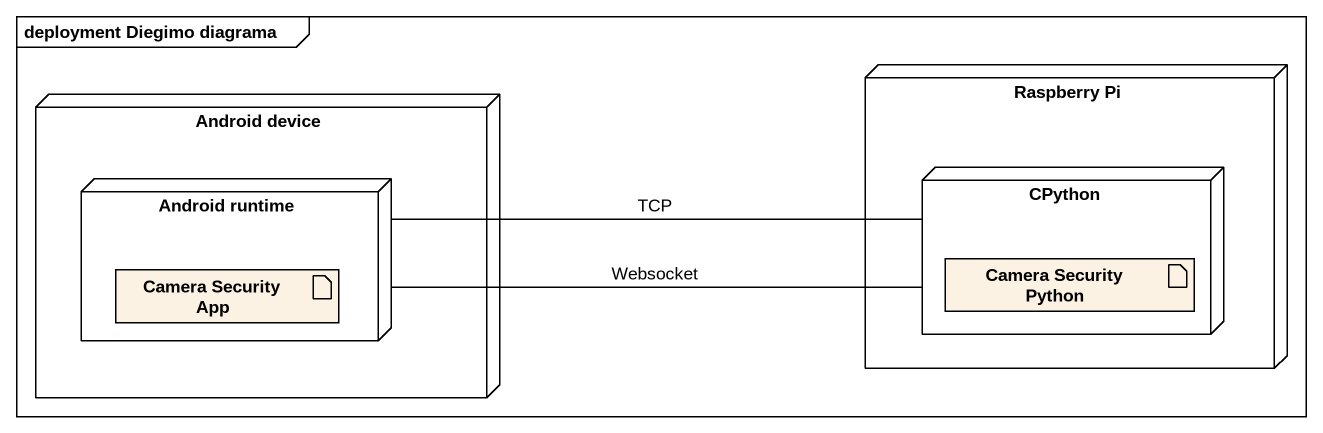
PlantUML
@startuml
mainframe deployment Diegimo diagrama
node "Android device" as Android_device {
  node "Android runtime" as Android_runtime {
    artifact "Camera Security App" as Camera_Security_App
  }
}
node "Raspberry Pi" as Raspberry_Pi {
  node CPython {
    artifact "Camera Security Python" as Camera_Security_Python
  }
}
Android_runtime -right- CPython : TCP
Android_runtime -right- CPython : Websocket
@enduml
